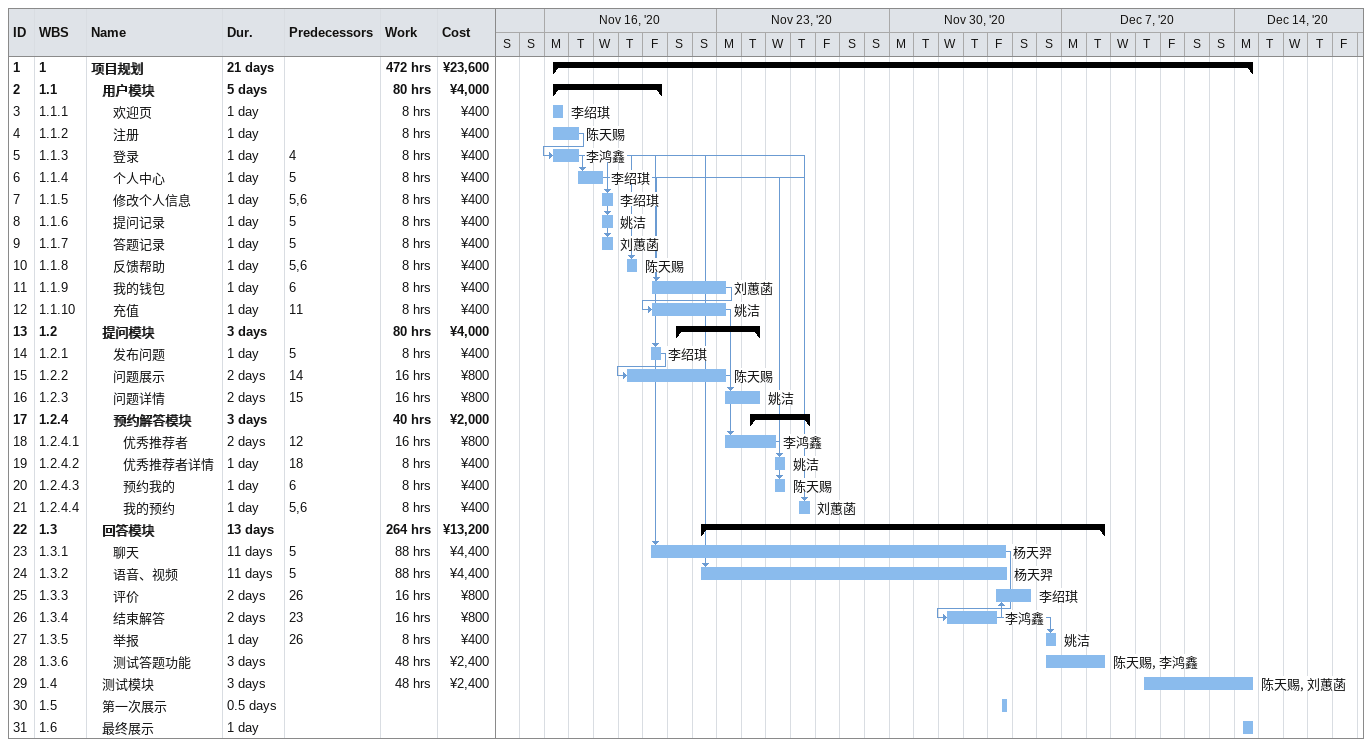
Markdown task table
| ID | WBS | Task | Duration | Start | Finish | Predecessors | Resources | Work (h) | Cost (¥) |
|---|---|---|---|---|---|---|---|---|---|
| 1 | 1 | **项目规划** | 21d | 2020-11-16 | 2020-12-14 |  |  | 472 | 23600 |
| 2 | 1.1 | **用户模块** | 5d | 2020-11-16 | 2020-11-20 |  |  | 80 | 4000 |
| 3 | 1.1.1 | 欢迎页 | 1d | 2020-11-16 | 2020-11-16 |  | 李绍琪 | 8 | 400 |
| 4 | 1.1.2 | 注册 | 1d | 2020-11-16 | 2020-11-17 |  | 陈天赐 | 8 | 400 |
| 5 | 1.1.3 | 登录 | 1d | 2020-11-16 | 2020-11-17 | 4 | 李鸿鑫 | 8 | 400 |
| 6 | 1.1.4 | 个人中心 | 1d | 2020-11-17 | 2020-11-18 | 5 | 李绍琪 | 8 | 400 |
| 7 | 1.1.5 | 修改个人信息 | 1d | 2020-11-18 | 2020-11-18 | 5, 6 | 李绍琪 | 8 | 400 |
| 8 | 1.1.6 | 提问记录 | 1d | 2020-11-18 | 2020-11-18 | 5 | 姚洁 | 8 | 400 |
| 9 | 1.1.7 | 答题记录 | 1d | 2020-11-18 | 2020-11-18 | 5 | 刘蕙菡 | 8 | 400 |
| 10 | 1.1.8 | 反馈帮助 | 1d | 2020-11-19 | 2020-11-19 | 5, 6 | 陈天赐 | 8 | 400 |
| 11 | 1.1.9 | 我的钱包 | 1d | 2020-11-20 | 2020-11-23 | 6 | 刘蕙菡 | 8 | 400 |
| 12 | 1.1.10 | 充值 | 1d | 2020-11-20 | 2020-11-23 | 11 | 姚洁 | 8 | 400 |
| 13 | 1.2 | **提问模块** | 3d | 2020-11-21 | 2020-11-24 |  |  | 80 | 4000 |
| 14 | 1.2.1 | 发布问题 | 1d | 2020-11-20 | 2020-11-20 | 5 | 李绍琪 | 8 | 400 |
| 15 | 1.2.2 | 问题展示 | 2d | 2020-11-19 | 2020-11-23 | 14 | 陈天赐 | 16 | 800 |
| 16 | 1.2.3 | 问题详情 | 2d | 2020-11-23 | 2020-11-24 | 15 | 姚洁 | 16 | 800 |
| 17 | 1.2.4 | **预约解答模块** | 3d | 2020-11-24 | 2020-11-26 |  |  | 40 | 2000 |
| 18 | 1.2.4.1 | 优秀推荐者 | 2d | 2020-11-23 | 2020-11-25 | 12 | 李鸿鑫 | 16 | 800 |
| 19 | 1.2.4.2 | 优秀推荐者详情 | 1d | 2020-11-25 | 2020-11-25 | 18 | 姚洁 | 8 | 400 |
| 20 | 1.2.4.3 | 预约我的 | 1d | 2020-11-25 | 2020-11-25 | 6 | 陈天赐 | 8 | 400 |
| 21 | 1.2.4.4 | 我的预约 | 1d | 2020-11-26 | 2020-11-26 | 5, 6 | 刘蕙菡 | 8 | 400 |
| 22 | 1.3 | **回答模块** | 13d | 2020-11-22 | 2020-12-08 |  |  | 264 | 13200 |
| 23 | 1.3.1 | 聊天 | 11d | 2020-11-20 | 2020-12-04 | 5 | 杨天羿 | 88 | 4400 |
| 24 | 1.3.2 | 语音、视频 | 11d | 2020-11-22 | 2020-12-04 | 5 | 杨天羿 | 88 | 4400 |
| 25 | 1.3.3 | 评价 | 2d | 2020-12-04 | 2020-12-05 | 26 | 李绍琪 | 16 | 800 |
| 26 | 1.3.4 | 结束解答 | 2d | 2020-12-02 | 2020-12-04 | 23 | 李鸿鑫 | 16 | 800 |
| 27 | 1.3.5 | 举报 | 1d | 2020-12-06 | 2020-12-06 | 26 | 姚洁 | 8 | 400 |
| 28 | 1.3.6 | 测试答题功能 | 3d | 2020-12-06 | 2020-12-08 |  | 陈天赐, 李鸿鑫 | 48 | 2400 |
| 29 | 1.4 | 测试模块 | 3d | 2020-12-10 | 2020-12-14 |  | 陈天赐, 刘蕙菡 | 48 | 2400 |
| 30 | 1.5 | 第一次展示 | 0.5d | 2020-12-04 | 2020-12-04 |  |  |  |  |
| 31 | 1.6 | 最终展示 | 1d | 2020-12-14 | 2020-12-14 |  |  |  |  |
